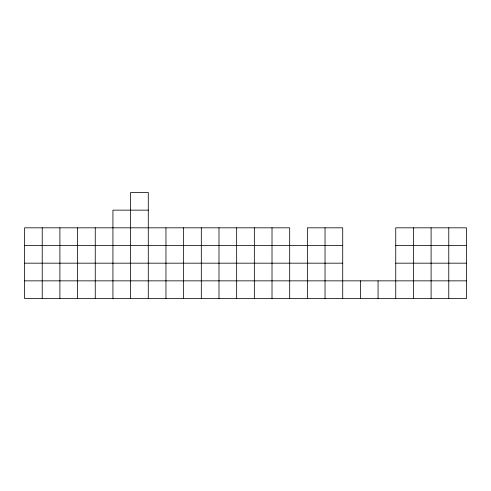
<?xml version="1.0" encoding="UTF-8"?>
<svg xmlns="http://www.w3.org/2000/svg" width="491" height="491" viewBox="0 0 491 491"><rect width="100%" height="100%" fill="white"/><g stroke="black" fill="none" stroke-linecap="round" stroke-linejoin="round"><path stroke-width="0.74" d="M148.282 210.148L112.93 210.148L112.93 298.528M24.55 245.5L342.718 245.5M395.746 245.5L466.45 245.5M24.55 263.176L342.718 263.176M395.746 263.176L466.45 263.176M24.55 280.852L466.45 280.852M448.774 227.824L448.774 298.528M431.098 227.824L431.098 298.528M413.422 227.824L413.422 298.528M395.746 298.528L395.746 227.824L466.45 227.824L466.45 298.528L24.55 298.528L24.55 227.824L289.69 227.824L289.69 298.528M378.07 280.852L378.07 298.528M360.394 280.852L360.394 298.528M342.718 298.528L342.718 227.824L307.366 227.824L307.366 298.528M325.042 227.824L325.042 298.528M272.014 227.824L272.014 298.528M254.338 227.824L254.338 298.528M236.662 227.824L236.662 298.528M218.986 227.824L218.986 298.528M201.31 227.824L201.31 298.528M183.634 227.824L183.634 298.528M165.958 227.824L165.958 298.528M148.282 298.528L148.282 192.472L130.606 192.472L130.606 298.528M95.254 227.824L95.254 298.528M77.578 227.824L77.578 298.528M59.902 227.824L59.902 298.528M42.226 227.824L42.226 298.528"/></g></svg>
